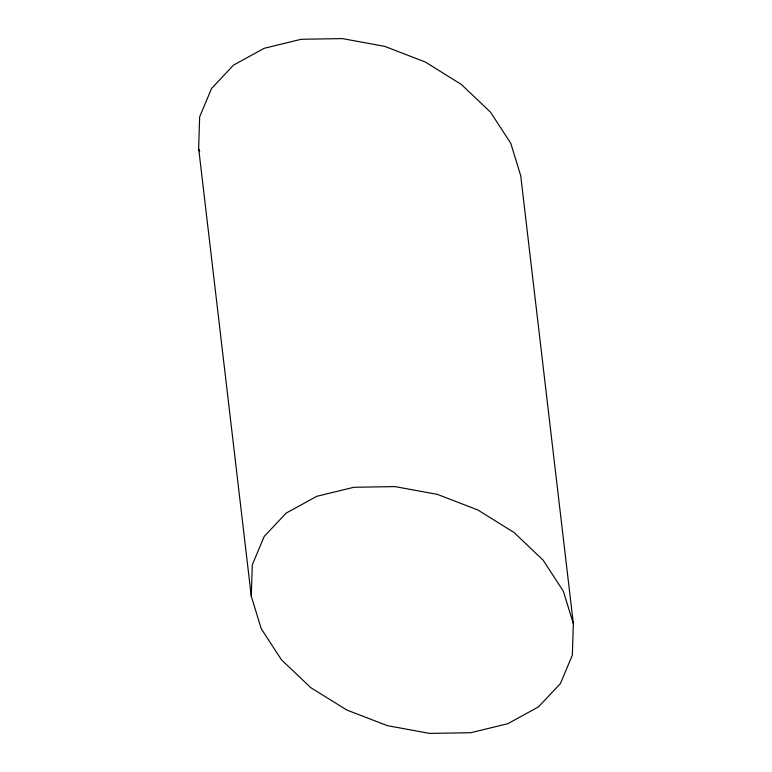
<?xml version="1.0" encoding="UTF-8"?>
<svg xmlns="http://www.w3.org/2000/svg" width="772" height="772" viewBox="0 0 772 772"><rect width="100%" height="100%" fill="white"/><g stroke="black" fill="none" stroke-linecap="round" stroke-linejoin="round"><path stroke-width="1.16" d="M251.286 596.351L252.28 564.872L264.188 536.472L286.18 513.091L316.781 496.309L353.885 487.277L394.965 486.601L437.242 494.341L477.81 509.964L513.92 532.4L543.102 560.125L563.367 591.246L573.345 623.651L572.351 655.129L560.443 683.529L538.441 706.911L507.851 723.692L470.746 732.724L429.657 733.4L387.39 725.661L346.821 710.037L310.711 687.601L281.529 659.877L261.254 628.755L251.286 596.351L198.655 148.349L199.649 116.871L211.557 88.471L233.559 65.089L264.149 48.308L301.254 39.276L342.343 38.6L384.61 46.339L425.179 61.963L461.289 84.399L490.471 112.123L510.746 143.245L520.714 175.649L573.345 623.651M199.002 149.459L199.687 151.698"/></g></svg>
